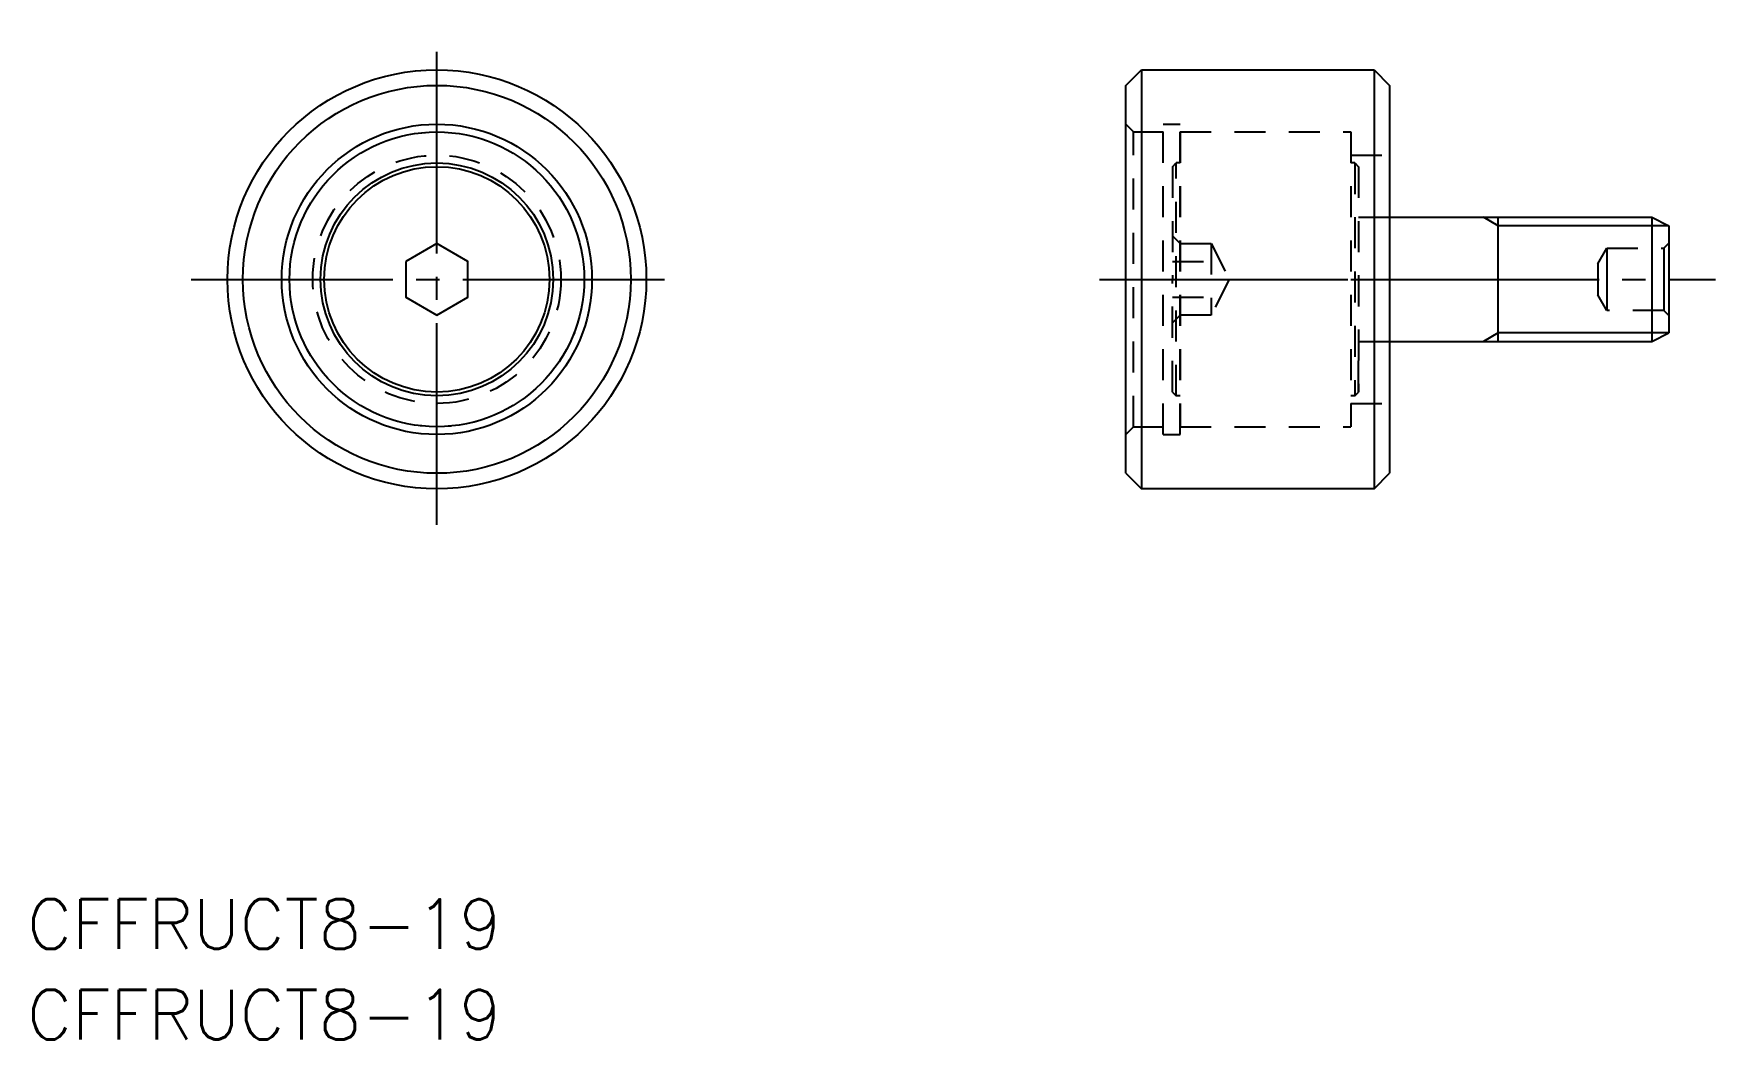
# Model space of a CAD drawing. Extents: x 25 to 134, y 176 to 240.
import ezdxf

# ---------------------------------------------------------------- set-up
doc = ezdxf.new("R2010")
doc.units = 0
doc.linetypes.add('CENTER', pattern=[17.5, 13, -1.5, 1.5, -1.5])
doc.linetypes.add('DASHED', pattern=[3.5, 2, -1.5])
doc.layers.get('0').update_dxf_attribs({"linetype": 'CONTINUOUS'})
doc.layers.add('CENTER', color=1, linetype='CENTER')
doc.styles.get("Standard").update_dxf_attribs({"font": 'txt.shx', "bigfont": '@extfont2.shx'})

msp = doc.modelspace()

# ---------------------------------------------------------------- linework, layer by layer
at = {"color": 7, "linetype": 'CONTINUOUS'}
for p, q in [((95.7, 237.08), (96.7, 238.08)), ((96.7, 238.08), (111.7, 238.08)), ((96.7, 238.08), (96.7, 211.08)), ((111.7, 238.08), (112.7, 237.08)), ((111.7, 238.08), (111.7, 211.08)), ((95.7, 212.08), (95.7, 237.08)), ((112.7, 237.08), (112.7, 212.08)), ((112.7, 228.58), (129.6, 228.58)), ((119.7, 220.58), (119.7, 228.58)), ((129.6, 228.58), (129.6, 220.58)), ((130.7, 228.03), (130.7, 221.13)), ((112.7, 220.58), (129.6, 220.58)), ((95.7, 212.08), (96.7, 211.08)), ((111.7, 211.08), (112.7, 212.08)), ((111.7, 211.08), (96.7, 211.08))]:
    msp.add_line(p, q, dxfattribs=at)
at = {"color": 3, "linetype": 'DASHED'}
for p, q in [((96.2, 234.08), (95.7, 234.58)), ((98.1, 234.58), (99.2, 234.58)), ((98.1, 214.58), (98.1, 234.58)), ((99.2, 214.58), (99.2, 234.58)), ((96.2, 234.08), (98.1, 234.08)), ((96.2, 215.08), (96.2, 234.08)), ((99.2, 234.08), (110.2, 234.08)), ((99.2, 234.08), (110.2, 234.08)), ((99.2, 234.08), (99.2, 215.08)), ((99.2, 234.08), (110.2, 234.08)), ((99.2, 234.08), (99.2, 215.08)), ((110.2, 234.08), (110.2, 215.08)), ((110.2, 234.08), (110.2, 215.08)), ((110.2, 234.08), (110.2, 215.08)), ((98.7, 231.84), (98.94, 232.08)), ((98.94, 217.08), (98.94, 232.08)), ((99.2, 232.08), (98.94, 232.08)), ((110.2, 232.58), (112.7, 232.58)), ((110.46, 232.08), (110.2, 232.08)), ((110.46, 232.08), (110.7, 231.84)), ((110.46, 232.08), (110.46, 217.08)), ((98.7, 231.84), (98.7, 224.58)), ((110.7, 231.84), (110.7, 217.32)), ((110.7, 228.58), (112.7, 228.58)), ((99.2, 226.89), (98.7, 227.39)), ((99.2, 226.89), (101.2, 226.89)), ((101.2, 226.89), (101.2, 222.27)), ((101.2, 226.89), (102.36, 224.58)), ((130.37, 226.58), (130.7, 226.91)), ((98.7, 225.74), (101.2, 225.74)), ((126.12, 225.58), (126.7, 226.58)), ((126.12, 225.58), (126.12, 224.58)), ((126.7, 226.58), (130.37, 226.58)), ((126.7, 226.58), (126.7, 224.58)), ((130.37, 226.58), (130.37, 224.58)), ((98.7, 217.32), (98.7, 224.58)), ((102.36, 224.58), (101.2, 222.27)), ((126.12, 224.58), (126.12, 223.58)), ((126.7, 224.58), (126.7, 222.58)), ((130.37, 224.58), (130.37, 222.58)), ((98.7, 223.43), (101.2, 223.43)), ((126.7, 222.58), (126.12, 223.58)), ((98.7, 221.77), (99.2, 222.27)), ((101.2, 222.27), (99.2, 222.27)), ((130.37, 222.58), (126.7, 222.58)), ((130.7, 222.25), (130.37, 222.58)), ((110.7, 220.58), (112.7, 220.58)), ((110.7, 217.32), (110.7, 220.58)), ((98.7, 217.32), (98.94, 217.08)), ((99.2, 217.08), (98.94, 217.08)), ((110.46, 217.08), (110.2, 217.08)), ((110.46, 217.08), (110.7, 217.32)), ((110.2, 216.58), (112.7, 216.58)), ((96.2, 215.08), (95.7, 214.58)), ((96.2, 215.08), (98.1, 215.08)), ((99.2, 215.08), (110.2, 215.08)), ((99.2, 215.08), (110.2, 215.08)), ((99.2, 215.08), (110.2, 215.08)), ((98.1, 214.58), (99.2, 214.58))]:
    msp.add_line(p, q, dxfattribs=at)
at = {"color": 3, "linetype": 'CONTINUOUS'}
for p, q in [((119.7, 228.03), (118.75, 228.58)), ((130.7, 228.03), (119.7, 228.03)), ((119.7, 221.13), (118.75, 220.58)), ((130.7, 221.13), (119.7, 221.13))]:
    msp.add_line(p, q, dxfattribs=at)
at = {"linetype": 'CONTINUOUS'}
for p, q in [((129.6, 228.58), (130.7, 228.03)), ((129.6, 220.58), (130.7, 221.13))]:
    msp.add_line(p, q, dxfattribs=at)
at = {"color": 1, "linetype": 'CENTER'}
msp.add_line((95.7, 224.58), (133.7, 224.58), dxfattribs=at)
at = {"color": 7, "linetype": 'CONTINUOUS'}
msp.add_lwpolyline([(49.28, 225.74), (49.28, 223.43), (51.28, 222.27), (53.28, 223.43), (53.28, 225.74), (51.28, 226.89)], close=True, dxfattribs=at)
for radius in [13.5, 12.5, 10, 9.5, 7.5, 7.26]:
    msp.add_circle((51.28, 224.58), radius, dxfattribs=at)
at = {"color": 3, "linetype": 'DASHED'}
for radius in [9.5, 8]:
    msp.add_circle((51.28, 224.58), radius, dxfattribs=at)
at = {"layer": 'CENTER', "color": 1, "linetype": 'CENTER'}
for p, q in [((51.28, 208.75), (51.28, 240.42)), ((35.45, 224.58), (67.12, 224.58)), ((94, 224.58), (114.4, 224.58))]:
    msp.add_line(p, q, dxfattribs=at)

# ---------------------------------------------------------------- texts
at = {"color": 7, "linetype": 'CONTINUOUS'}
for p in [(24.87, 181.43), (24.87, 175.6)]:
    msp.add_text('CFFRUCT8-19', height=3.2, dxfattribs=at).set_placement(p)

doc.saveas('drawing.dxf')
